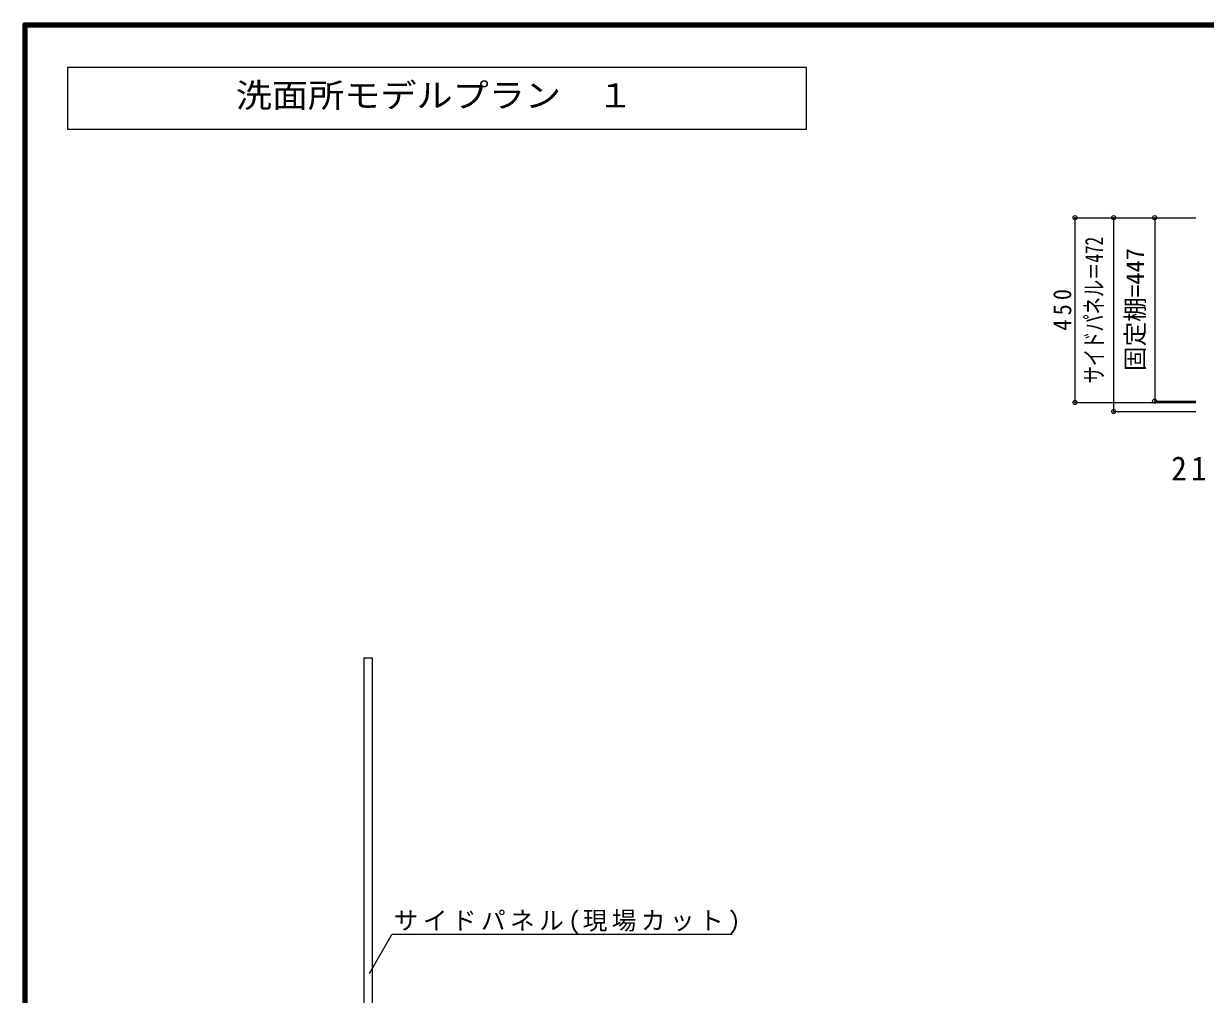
# Model space of a CAD drawing. Units: millimetres at full size, sheet at 1:20; some dimension numbers follow another scale. Extents: x -3922 to 3878, y -2932 to 2722.
# Drawn here: x -3922 to -1044, y 358 to 2722 of the extents above; entities that cross this region are included whole.
import ezdxf
from ezdxf.enums import TextEntityAlignment as Align

# ---------------------------------------------------------------- set-up
doc = ezdxf.new("R2010")
doc.units = ezdxf.units.MM
doc.header["$LTSCALE"] = 20
doc.header["$PDMODE"] = 32
doc.header["$PDSIZE"] = 10
for name, color, linetype, lineweight in [('0-2', 3, 'Continuous', 25), ('0-A_文字', 7, 'Continuous', 18), ('0-B_寸法', 7, 'Continuous', 9), ('F-1_枠', 6, 'Continuous', 40)]:
    doc.layers.add(name, color=color, linetype=linetype, lineweight=lineweight)
doc.styles.add('ＭＳ ゴシック', font='')
doc.styles.get('ＭＳ ゴシック').set_extended_font_data('MS Gothic')

msp = doc.modelspace()

# ---------------------------------------------------------------- linework, layer by layer
at = {"layer": '0-2'}
for p, q in [((-3093.22, 1177.73), (-3093.22, -1711.27)), ((-3093.22, 1177.73), (-3072.22, 1177.73)), ((-3072.22, -1711.27), (-3072.22, 1177.73))]:
    msp.add_line(p, q, dxfattribs=at)
at = {"layer": '0-A_文字'}
for p in [(-3080.16, 409.03), (-2196.28, 504)]:
    msp.add_line(p, (-3025.33, 504), dxfattribs=at)
msp.add_lwpolyline([(-3815.36, 2465.63), (-2015.36, 2465.63), (-2015.36, 2615.63), (-3815.36, 2615.63)], close=True, dxfattribs=at)
at = {"layer": '0-B_寸法', "color": 4}
for p, q in [((-1361.91, 2249.58), (-1361.91, 1799.58)), ((-1267.73, 2249.58), (-1267.73, 1777.58)), ((-1167.73, 2249.58), (-1167.73, 1802.58)), ((-1361.91, 1799.58), (-1067.73, 1799.58)), ((-1167.73, 1802.58), (-1067.73, 1802.58)), ((-1267.73, 1777.58), (-1067.73, 1777.58))]:
    msp.add_line(p, q, dxfattribs=at)
msp.add_lwpolyline([(-1361.91, 2249.58), (-1167.73, 2249.58), (-1067.73, 2249.58)], dxfattribs=at)
at = {"layer": '0-B_寸法'}
for p in [(-1361.91, 2249.58), (-1267.73, 2249.58), (-1167.73, 2249.58), (-1361.91, 1799.58), (-1167.73, 1802.58), (-1267.73, 1777.58)]:
    msp.add_point(p, dxfattribs=at)
at = {"layer": 'F-1_枠'}
for p, q in [((-3922.03, 2722.29), (-3922.03, -2864.37)), ((-3922.03, 2722.29), (3877.97, 2722.29)), ((-3922.03, 2718.96), (3877.97, 2718.96)), ((-3922.03, 2715.63), (3877.97, 2715.63)), ((-3918.7, 2722.29), (-3918.7, -2864.37)), ((-3915.36, 2722.29), (-3915.36, -2864.37))]:
    msp.add_line(p, q, dxfattribs=at)

# ---------------------------------------------------------------- texts
at = {"layer": '0-A_文字', "style": 'ＭＳ ゴシック', "width": 1.1}
msp.add_text('洗面所モデルプラン\u3000１', height=58.65, dxfattribs=at).set_placement((-3405.36, 2500.63), align=Align.BOTTOM_LEFT)
at = {"layer": '0-A_文字', "insert": (-3020.75, 504), "char_height": 43.99, "attachment_point": 7, "style": 'ＭＳ ゴシック'}
msp.add_mtext('\\T1.18;サイドパネル(現場カット)', dxfattribs=at)
at = {"layer": '0-B_寸法', "style": 'ＭＳ ゴシック', "width": 0.7}
msp.add_text('サイドパネル＝472', height=43.99, rotation=90, dxfattribs=at).set_placement((-1280.3, 1846.08), align=Align.BOTTOM_LEFT)
at = {"layer": '0-B_寸法', "style": 'ＭＳ ゴシック'}
msp.add_text('固定棚=447', height=43.99, rotation=90, dxfattribs=at).set_placement((-1180.3, 1876.08), align=Align.BOTTOM_LEFT)
at = {"layer": '0-B_寸法', "insert": (-1370.27, 1974.58), "char_height": 43.99, "attachment_point": 7, "rotation": 90, "style": 'ＭＳ ゴシック'}
msp.add_mtext('\\T1.38;\\W0.9;450', dxfattribs=at)
at = {"layer": '0-B_寸法', "insert": (-1127.47, 1609.58), "char_height": 58.65, "attachment_point": 7, "style": 'ＭＳ ゴシック'}
msp.add_mtext('\\T1.27;\\W0.95;21', dxfattribs=at)

doc.saveas('drawing.dxf')
